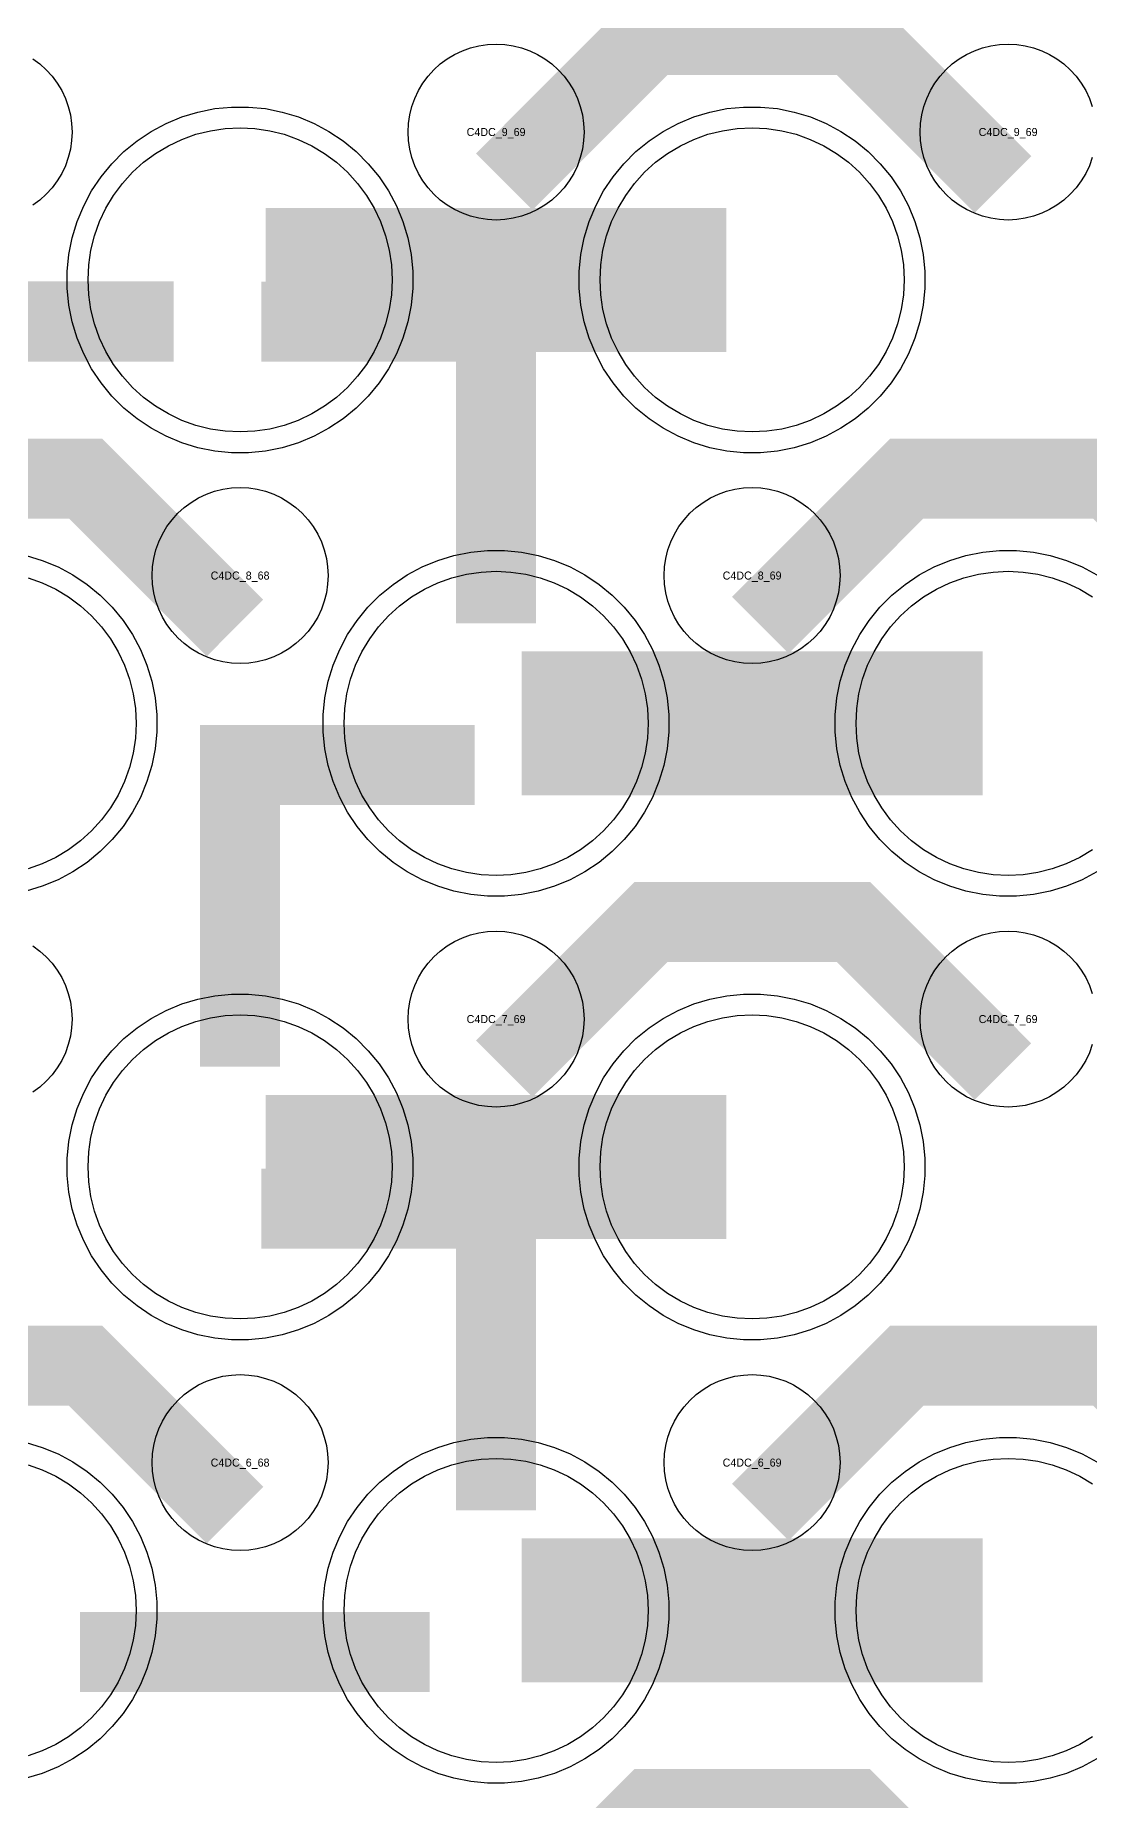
# Model space of a CAD drawing. Extents: x -11880 to 11880, y -14992 to 14992.
# Drawn here: x 9936 to 10266, y -14068 to -13516 of the extents above; entities that cross this region are included whole.
import ezdxf
from ezdxf.enums import TextEntityAlignment as Align

# ---------------------------------------------------------------- set-up
doc = ezdxf.new("R2010")
doc.units = 0
doc.header["$MEASUREMENT"] = 0
for name, color, linetype in [('GDS_775_DT_237', 138, 'CONTINUOUS'), ('RDL1_FS', 34, 'CONTINUOUS'), ('RDL_BS', 160, 'CONTINUOUS')]:
    doc.layers.add(name, color=color, linetype=linetype)

msp = doc.modelspace()

# ---------------------------------------------------------------- linework, layer by layer
at = {"layer": 'RDL1_FS', "color": 241, "true_color": 0xf7abae}
for points in [[(10000, -13639.994), (9995.343, -13639.765), (9990.732, -13639.081), (9986.209, -13637.949), (9981.819, -13636.377), (9977.605, -13634.385), (9973.605, -13631.987), (9969.86, -13629.209), (9966.406, -13626.079), (9963.276, -13622.625), (9960.498, -13618.88), (9958.1, -13614.88), (9956.108, -13610.666), (9954.536, -13606.276), (9953.404, -13601.753), (9952.72, -13597.142), (9952.491, -13592.485), (9952.72, -13587.828), (9953.404, -13583.217), (9954.536, -13578.694), (9956.108, -13574.304), (9958.1, -13570.09), (9960.498, -13566.09), (9963.276, -13562.345), (9966.406, -13558.891), (9969.86, -13555.761), (9973.605, -13552.983), (9977.605, -13550.585), (9981.819, -13548.593), (9986.209, -13547.021), (9990.732, -13545.889), (9995.343, -13545.205), (10000, -13544.976), (10004.657, -13545.205), (10009.268, -13545.889), (10013.791, -13547.021), (10018.181, -13548.593), (10022.395, -13550.585), (10026.395, -13552.983), (10030.14, -13555.761), (10033.594, -13558.891), (10036.724, -13562.345), (10039.502, -13566.09), (10041.9, -13570.09), (10043.892, -13574.304), (10045.464, -13578.694), (10046.596, -13583.217), (10047.28, -13587.828), (10047.509, -13592.485), (10047.28, -13597.142), (10046.596, -13601.753), (10045.464, -13606.276), (10043.892, -13610.666), (10041.9, -13614.88), (10039.502, -13618.88), (10036.724, -13622.625), (10033.594, -13626.079), (10030.14, -13629.209), (10026.395, -13631.987), (10022.395, -13634.385), (10018.181, -13636.377), (10013.791, -13637.949), (10009.268, -13639.081), (10004.657, -13639.765)], [(10160, -13639.994), (10155.343, -13639.765), (10150.732, -13639.081), (10146.209, -13637.949), (10141.819, -13636.377), (10137.605, -13634.385), (10133.605, -13631.987), (10129.86, -13629.209), (10126.406, -13626.079), (10123.276, -13622.625), (10120.498, -13618.88), (10118.1, -13614.88), (10116.108, -13610.666), (10114.536, -13606.276), (10113.404, -13601.753), (10112.72, -13597.142), (10112.491, -13592.485), (10112.72, -13587.828), (10113.404, -13583.217), (10114.536, -13578.694), (10116.108, -13574.304), (10118.1, -13570.09), (10120.498, -13566.09), (10123.276, -13562.345), (10126.406, -13558.891), (10129.86, -13555.761), (10133.605, -13552.983), (10137.605, -13550.585), (10141.819, -13548.593), (10146.209, -13547.021), (10150.732, -13545.889), (10155.343, -13545.205), (10160, -13544.976), (10164.657, -13545.205), (10169.268, -13545.889), (10173.791, -13547.021), (10178.181, -13548.593), (10182.395, -13550.585), (10186.395, -13552.983), (10190.14, -13555.761), (10193.594, -13558.891), (10196.724, -13562.345), (10199.502, -13566.09), (10201.9, -13570.09), (10203.892, -13574.304), (10205.464, -13578.694), (10206.596, -13583.217), (10207.28, -13587.828), (10207.509, -13592.485), (10207.28, -13597.142), (10206.596, -13601.753), (10205.464, -13606.276), (10203.892, -13610.666), (10201.9, -13614.88), (10199.502, -13618.88), (10196.724, -13622.625), (10193.594, -13626.079), (10190.14, -13629.209), (10186.395, -13631.987), (10182.395, -13634.385), (10178.181, -13636.377), (10173.791, -13637.949), (10169.268, -13639.081), (10164.657, -13639.765)], [(10080, -13778.559), (10075.343, -13778.33), (10070.732, -13777.646), (10066.209, -13776.514), (10061.819, -13774.942), (10057.605, -13772.95), (10053.605, -13770.552), (10049.86, -13767.774), (10046.406, -13764.644), (10043.276, -13761.19), (10040.498, -13757.445), (10038.1, -13753.445), (10036.108, -13749.231), (10034.536, -13744.841), (10033.404, -13740.318), (10032.72, -13735.707), (10032.491, -13731.05), (10032.72, -13726.393), (10033.404, -13721.782), (10034.536, -13717.259), (10036.108, -13712.869), (10038.1, -13708.655), (10040.498, -13704.655), (10043.276, -13700.91), (10046.406, -13697.456), (10049.86, -13694.326), (10053.605, -13691.548), (10057.605, -13689.15), (10061.819, -13687.158), (10066.209, -13685.586), (10070.732, -13684.454), (10075.343, -13683.77), (10080, -13683.541), (10084.657, -13683.77), (10089.268, -13684.454), (10093.791, -13685.586), (10098.181, -13687.158), (10102.395, -13689.15), (10106.395, -13691.548), (10110.14, -13694.326), (10113.594, -13697.456), (10116.724, -13700.91), (10119.502, -13704.655), (10121.9, -13708.655), (10123.892, -13712.869), (10125.464, -13717.259), (10126.596, -13721.782), (10127.28, -13726.393), (10127.509, -13731.05), (10127.28, -13735.707), (10126.596, -13740.318), (10125.464, -13744.841), (10123.892, -13749.231), (10121.9, -13753.445), (10119.502, -13757.445), (10116.724, -13761.19), (10113.594, -13764.644), (10110.14, -13767.774), (10106.395, -13770.552), (10102.395, -13772.95), (10098.181, -13774.942), (10093.791, -13776.514), (10089.268, -13777.646), (10084.657, -13778.33)], [(10000, -13917.124), (9995.343, -13916.895), (9990.732, -13916.211), (9986.209, -13915.079), (9981.819, -13913.507), (9977.605, -13911.515), (9973.605, -13909.117), (9969.86, -13906.339), (9966.406, -13903.209), (9963.276, -13899.755), (9960.498, -13896.01), (9958.1, -13892.01), (9956.108, -13887.796), (9954.536, -13883.406), (9953.404, -13878.883), (9952.72, -13874.272), (9952.491, -13869.615), (9952.72, -13864.958), (9953.404, -13860.347), (9954.536, -13855.824), (9956.108, -13851.434), (9958.1, -13847.22), (9960.498, -13843.22), (9963.276, -13839.475), (9966.406, -13836.021), (9969.86, -13832.891), (9973.605, -13830.113), (9977.605, -13827.715), (9981.819, -13825.723), (9986.209, -13824.151), (9990.732, -13823.019), (9995.343, -13822.335), (10000, -13822.106), (10004.657, -13822.335), (10009.268, -13823.019), (10013.791, -13824.151), (10018.181, -13825.723), (10022.395, -13827.715), (10026.395, -13830.113), (10030.14, -13832.891), (10033.594, -13836.021), (10036.724, -13839.475), (10039.502, -13843.22), (10041.9, -13847.22), (10043.892, -13851.434), (10045.464, -13855.824), (10046.596, -13860.347), (10047.28, -13864.958), (10047.509, -13869.615), (10047.28, -13874.272), (10046.596, -13878.883), (10045.464, -13883.406), (10043.892, -13887.796), (10041.9, -13892.01), (10039.502, -13896.01), (10036.724, -13899.755), (10033.594, -13903.209), (10030.14, -13906.339), (10026.395, -13909.117), (10022.395, -13911.515), (10018.181, -13913.507), (10013.791, -13915.079), (10009.268, -13916.211), (10004.657, -13916.895)], [(10160, -13917.124), (10155.343, -13916.895), (10150.732, -13916.211), (10146.209, -13915.079), (10141.819, -13913.507), (10137.605, -13911.515), (10133.605, -13909.117), (10129.86, -13906.339), (10126.406, -13903.209), (10123.276, -13899.755), (10120.498, -13896.01), (10118.1, -13892.01), (10116.108, -13887.796), (10114.536, -13883.406), (10113.404, -13878.883), (10112.72, -13874.272), (10112.491, -13869.615), (10112.72, -13864.958), (10113.404, -13860.347), (10114.536, -13855.824), (10116.108, -13851.434), (10118.1, -13847.22), (10120.498, -13843.22), (10123.276, -13839.475), (10126.406, -13836.021), (10129.86, -13832.891), (10133.605, -13830.113), (10137.605, -13827.715), (10141.819, -13825.723), (10146.209, -13824.151), (10150.732, -13823.019), (10155.343, -13822.335), (10160, -13822.106), (10164.657, -13822.335), (10169.268, -13823.019), (10173.791, -13824.151), (10178.181, -13825.723), (10182.395, -13827.715), (10186.395, -13830.113), (10190.14, -13832.891), (10193.594, -13836.021), (10196.724, -13839.475), (10199.502, -13843.22), (10201.9, -13847.22), (10203.892, -13851.434), (10205.464, -13855.824), (10206.596, -13860.347), (10207.28, -13864.958), (10207.509, -13869.615), (10207.28, -13874.272), (10206.596, -13878.883), (10205.464, -13883.406), (10203.892, -13887.796), (10201.9, -13892.01), (10199.502, -13896.01), (10196.724, -13899.755), (10193.594, -13903.209), (10190.14, -13906.339), (10186.395, -13909.117), (10182.395, -13911.515), (10178.181, -13913.507), (10173.791, -13915.079), (10169.268, -13916.211), (10164.657, -13916.895)], [(10080, -14055.689), (10075.343, -14055.46), (10070.732, -14054.776), (10066.209, -14053.644), (10061.819, -14052.072), (10057.605, -14050.08), (10053.605, -14047.682), (10049.86, -14044.904), (10046.406, -14041.774), (10043.276, -14038.32), (10040.498, -14034.575), (10038.1, -14030.575), (10036.108, -14026.361), (10034.536, -14021.971), (10033.404, -14017.448), (10032.72, -14012.837), (10032.491, -14008.18), (10032.72, -14003.523), (10033.404, -13998.912), (10034.536, -13994.389), (10036.108, -13989.999), (10038.1, -13985.785), (10040.498, -13981.785), (10043.276, -13978.04), (10046.406, -13974.586), (10049.86, -13971.456), (10053.605, -13968.678), (10057.605, -13966.28), (10061.819, -13964.288), (10066.209, -13962.716), (10070.732, -13961.584), (10075.343, -13960.9), (10080, -13960.671), (10084.657, -13960.9), (10089.268, -13961.584), (10093.791, -13962.716), (10098.181, -13964.288), (10102.395, -13966.28), (10106.395, -13968.678), (10110.14, -13971.456), (10113.594, -13974.586), (10116.724, -13978.04), (10119.502, -13981.785), (10121.9, -13985.785), (10123.892, -13989.999), (10125.464, -13994.389), (10126.596, -13998.912), (10127.28, -14003.523), (10127.509, -14008.18), (10127.28, -14012.837), (10126.596, -14017.448), (10125.464, -14021.971), (10123.892, -14026.361), (10121.9, -14030.575), (10119.502, -14034.575), (10116.724, -14038.32), (10113.594, -14041.774), (10110.14, -14044.904), (10106.395, -14047.682), (10102.395, -14050.08), (10098.181, -14052.072), (10093.791, -14053.644), (10089.268, -14054.776), (10084.657, -14055.46)]]:
    msp.add_lwpolyline(points, close=True, dxfattribs=at)
for points in [[(10008.002, -13592.485, 45, 45, 0), (10080.002, -13592.485, 45, 45, 0)], [(10080.002, -13592.485, 45, 45, 0), (10152.002, -13592.485, 45, 45, 0)], [(10088.002, -13731.05, 45, 45, 0), (10160.002, -13731.05, 45, 45, 0)], [(10160.002, -13731.05, 45, 45, 0), (10232.002, -13731.05, 45, 45, 0)], [(10008.002, -13869.615, 45, 45, 0), (10080.002, -13869.615, 45, 45, 0)], [(10080.002, -13869.615, 45, 45, 0), (10152.002, -13869.615, 45, 45, 0)], [(10088.002, -14008.18, 45, 45, 0), (10160.002, -14008.18, 45, 45, 0)], [(10160.002, -14008.18, 45, 45, 0), (10232.002, -14008.18, 45, 45, 0)]]:
    msp.add_lwpolyline(points, format="xyseb", dxfattribs=at)
for points in [[(10266.395, -13770.552), (10262.395, -13772.95), (10258.181, -13774.942), (10253.791, -13776.514), (10249.268, -13777.646), (10244.657, -13778.33), (10240, -13778.559), (10235.343, -13778.33), (10230.732, -13777.646), (10226.209, -13776.514), (10221.819, -13774.942), (10217.605, -13772.95), (10213.605, -13770.552), (10209.86, -13767.774), (10206.406, -13764.644), (10203.276, -13761.19), (10200.498, -13757.445), (10198.1, -13753.445), (10196.108, -13749.231), (10194.536, -13744.841), (10193.404, -13740.318), (10192.72, -13735.707), (10192.491, -13731.05), (10192.72, -13726.393), (10193.404, -13721.782), (10194.536, -13717.259), (10196.108, -13712.869), (10198.1, -13708.655), (10200.498, -13704.655), (10203.276, -13700.91), (10206.406, -13697.456), (10209.86, -13694.326), (10213.605, -13691.548), (10217.605, -13689.15), (10221.819, -13687.158), (10226.209, -13685.586), (10230.732, -13684.454), (10235.343, -13683.77), (10240, -13683.541), (10244.657, -13683.77), (10249.268, -13684.454), (10253.791, -13685.586), (10258.181, -13687.158), (10262.395, -13689.15), (10266.395, -13691.548)], [(9933.791, -13685.586), (9938.181, -13687.158), (9942.395, -13689.15), (9946.395, -13691.548), (9950.14, -13694.326), (9953.594, -13697.456), (9956.724, -13700.91), (9959.502, -13704.655), (9961.9, -13708.655), (9963.892, -13712.869), (9965.464, -13717.259), (9966.596, -13721.782), (9967.28, -13726.393), (9967.509, -13731.05), (9967.28, -13735.707), (9966.596, -13740.318), (9965.464, -13744.841), (9963.892, -13749.231), (9961.9, -13753.445), (9959.502, -13757.445), (9956.724, -13761.19), (9953.594, -13764.644), (9950.14, -13767.774), (9946.395, -13770.552), (9942.395, -13772.95), (9938.181, -13774.942), (9933.791, -13776.514)], [(9933.791, -13962.716), (9938.181, -13964.288), (9942.395, -13966.28), (9946.395, -13968.678), (9950.14, -13971.456), (9953.594, -13974.586), (9956.724, -13978.04), (9959.502, -13981.785), (9961.9, -13985.785), (9963.892, -13989.999), (9965.464, -13994.389), (9966.596, -13998.912), (9967.28, -14003.523), (9967.509, -14008.18), (9967.28, -14012.837), (9966.596, -14017.448), (9965.464, -14021.971), (9963.892, -14026.361), (9961.9, -14030.575), (9959.502, -14034.575), (9956.724, -14038.32), (9953.594, -14041.774), (9950.14, -14044.904), (9946.395, -14047.682), (9942.395, -14050.08), (9938.181, -14052.072), (9933.791, -14053.644)], [(10266.395, -14047.682), (10262.395, -14050.08), (10258.181, -14052.072), (10253.791, -14053.644), (10249.268, -14054.776), (10244.657, -14055.46), (10240, -14055.689), (10235.343, -14055.46), (10230.732, -14054.776), (10226.209, -14053.644), (10221.819, -14052.072), (10217.605, -14050.08), (10213.605, -14047.682), (10209.86, -14044.904), (10206.406, -14041.774), (10203.276, -14038.32), (10200.498, -14034.575), (10198.1, -14030.575), (10196.108, -14026.361), (10194.536, -14021.971), (10193.404, -14017.448), (10192.72, -14012.837), (10192.491, -14008.18), (10192.72, -14003.523), (10193.404, -13998.912), (10194.536, -13994.389), (10196.108, -13989.999), (10198.1, -13985.785), (10200.498, -13981.785), (10203.276, -13978.04), (10206.406, -13974.586), (10209.86, -13971.456), (10213.605, -13968.678), (10217.605, -13966.28), (10221.819, -13964.288), (10226.209, -13962.716), (10230.732, -13961.584), (10235.343, -13960.9), (10240, -13960.671), (10244.657, -13960.9), (10249.268, -13961.584), (10253.791, -13962.716), (10258.181, -13964.288), (10262.395, -13966.28), (10266.395, -13968.678)]]:
    msp.add_lwpolyline(points, dxfattribs=at)
at = {"layer": 'RDL_BS'}
for points in [[(10082.562, -13561.799, 25, 25, 0), (10128.377, -13515.984, 25, 25, 0), (10161.93, -13515.984, 25, 25, 0)], [(10238.401, -13562.698, 25, 25, 0), (10191.687, -13515.984, 25, 25, 0), (10161.929, -13515.984, 25, 25, 0)], [(10080, -13628.911, 25, 25, 0), (10080, -13676.299, 25, 25, 0)], [(9998.401, -13701.263, 25, 25, 0), (9951.687, -13654.549, 25, 25, 0), (9921.929, -13654.549, 25, 25, 0)], [(10162.562, -13700.364, 25, 25, 0), (10208.377, -13654.549, 25, 25, 0), (10241.93, -13654.549, 25, 25, 0)], [(10318.401, -13701.263, 25, 25, 0), (10271.687, -13654.549, 25, 25, 0), (10241.929, -13654.549, 25, 25, 0)], [(10000, -13767.476, 25, 25, 0), (10000, -13814.864, 25, 25, 0)], [(10082.562, -13838.929, 25, 25, 0), (10128.377, -13793.114, 25, 25, 0), (10161.93, -13793.114, 25, 25, 0)], [(10238.401, -13839.828, 25, 25, 0), (10191.687, -13793.114, 25, 25, 0), (10161.929, -13793.114, 25, 25, 0)], [(10080, -13906.036, 25, 25, 0), (10080, -13953.424, 25, 25, 0)], [(9998.401, -13978.393, 25, 25, 0), (9951.687, -13931.679, 25, 25, 0), (9921.929, -13931.679, 25, 25, 0)], [(10162.562, -13977.494, 25, 25, 0), (10208.377, -13931.679, 25, 25, 0), (10241.93, -13931.679, 25, 25, 0)], [(10318.401, -13978.393, 25, 25, 0), (10271.687, -13931.679, 25, 25, 0), (10241.929, -13931.679, 25, 25, 0)], [(10082.562, -14116.059, 25, 25, 0), (10128.377, -14070.244, 25, 25, 0), (10161.93, -14070.244, 25, 25, 0)], [(10238.401, -14116.958, 25, 25, 0), (10191.687, -14070.244, 25, 25, 0), (10161.929, -14070.244, 25, 25, 0)]]:
    msp.add_lwpolyline(points, format="xyseb", dxfattribs=at)
for points in [[(9935.28, -13523.44), (9937.443, -13525.043), (9939.442, -13526.855), (9941.254, -13528.854), (9942.857, -13531.017), (9944.25, -13533.341), (9945.402, -13535.778), (9946.309, -13538.313), (9946.966, -13540.932), (9947.362, -13543.604), (9947.494, -13546.297), (9947.362, -13548.99), (9946.966, -13551.662), (9946.309, -13554.281), (9945.402, -13556.816), (9944.25, -13559.253), (9942.857, -13561.577), (9941.254, -13563.74), (9939.442, -13565.739), (9937.443, -13567.551), (9935.28, -13569.154)], [(10266.309, -13554.281), (10265.402, -13556.816), (10264.25, -13559.253), (10262.857, -13561.577), (10261.254, -13563.74), (10259.442, -13565.739), (10257.443, -13567.551), (10255.28, -13569.154), (10252.956, -13570.547), (10250.519, -13571.699), (10247.984, -13572.606), (10245.365, -13573.263), (10242.693, -13573.659), (10240, -13573.791), (10237.307, -13573.659), (10234.635, -13573.263), (10232.016, -13572.606), (10229.481, -13571.699), (10227.044, -13570.547), (10224.72, -13569.154), (10222.557, -13567.551), (10220.558, -13565.739), (10218.746, -13563.74), (10217.143, -13561.577), (10215.75, -13559.253), (10214.598, -13556.816), (10213.691, -13554.281), (10213.034, -13551.662), (10212.638, -13548.99), (10212.506, -13546.297), (10212.638, -13543.604), (10213.034, -13540.932), (10213.691, -13538.313), (10214.598, -13535.778), (10215.75, -13533.341), (10217.143, -13531.017), (10218.746, -13528.854), (10220.558, -13526.855), (10222.557, -13525.043), (10224.72, -13523.44), (10227.044, -13522.047), (10229.481, -13520.895), (10232.016, -13519.988), (10234.635, -13519.331), (10237.307, -13518.935), (10240, -13518.803), (10242.693, -13518.935), (10245.365, -13519.331), (10247.984, -13519.988), (10250.519, -13520.895), (10252.956, -13522.047), (10255.28, -13523.44), (10257.443, -13525.043), (10259.442, -13526.855), (10261.254, -13528.854), (10262.857, -13531.017), (10264.25, -13533.341), (10265.402, -13535.778), (10266.309, -13538.313)], [(10266.309, -13831.411), (10265.402, -13833.946), (10264.25, -13836.383), (10262.857, -13838.707), (10261.254, -13840.87), (10259.442, -13842.869), (10257.443, -13844.681), (10255.28, -13846.284), (10252.956, -13847.677), (10250.519, -13848.829), (10247.984, -13849.736), (10245.365, -13850.393), (10242.693, -13850.789), (10240, -13850.921), (10237.307, -13850.789), (10234.635, -13850.393), (10232.016, -13849.736), (10229.481, -13848.829), (10227.044, -13847.677), (10224.72, -13846.284), (10222.557, -13844.681), (10220.558, -13842.869), (10218.746, -13840.87), (10217.143, -13838.707), (10215.75, -13836.383), (10214.598, -13833.946), (10213.691, -13831.411), (10213.034, -13828.792), (10212.638, -13826.12), (10212.506, -13823.427), (10212.638, -13820.734), (10213.034, -13818.062), (10213.691, -13815.443), (10214.598, -13812.908), (10215.75, -13810.471), (10217.143, -13808.147), (10218.746, -13805.984), (10220.558, -13803.985), (10222.557, -13802.173), (10224.72, -13800.57), (10227.044, -13799.177), (10229.481, -13798.025), (10232.016, -13797.118), (10234.635, -13796.461), (10237.307, -13796.065), (10240, -13795.933), (10242.693, -13796.065), (10245.365, -13796.461), (10247.984, -13797.118), (10250.519, -13798.025), (10252.956, -13799.177), (10255.28, -13800.57), (10257.443, -13802.173), (10259.442, -13803.985), (10261.254, -13805.984), (10262.857, -13808.147), (10264.25, -13810.471), (10265.402, -13812.908), (10266.309, -13815.443)], [(9935.28, -13800.57), (9937.443, -13802.173), (9939.442, -13803.985), (9941.254, -13805.984), (9942.857, -13808.147), (9944.25, -13810.471), (9945.402, -13812.908), (9946.309, -13815.443), (9946.966, -13818.062), (9947.362, -13820.734), (9947.494, -13823.427), (9947.362, -13826.12), (9946.966, -13828.792), (9946.309, -13831.411), (9945.402, -13833.946), (9944.25, -13836.383), (9942.857, -13838.707), (9941.254, -13840.87), (9939.442, -13842.869), (9937.443, -13844.681), (9935.28, -13846.284)]]:
    msp.add_lwpolyline(points, dxfattribs=at)
for points in [[(10080, -13573.791), (10077.307, -13573.659), (10074.635, -13573.263), (10072.016, -13572.606), (10069.481, -13571.699), (10067.044, -13570.547), (10064.72, -13569.154), (10062.557, -13567.551), (10060.558, -13565.739), (10058.746, -13563.74), (10057.143, -13561.577), (10055.75, -13559.253), (10054.598, -13556.816), (10053.691, -13554.281), (10053.034, -13551.662), (10052.638, -13548.99), (10052.506, -13546.297), (10052.638, -13543.604), (10053.034, -13540.932), (10053.691, -13538.313), (10054.598, -13535.778), (10055.75, -13533.341), (10057.143, -13531.017), (10058.746, -13528.854), (10060.558, -13526.855), (10062.557, -13525.043), (10064.72, -13523.44), (10067.044, -13522.047), (10069.481, -13520.895), (10072.016, -13519.988), (10074.635, -13519.331), (10077.307, -13518.935), (10080, -13518.803), (10082.693, -13518.935), (10085.365, -13519.331), (10087.984, -13519.988), (10090.519, -13520.895), (10092.956, -13522.047), (10095.28, -13523.44), (10097.443, -13525.043), (10099.442, -13526.855), (10101.254, -13528.854), (10102.857, -13531.017), (10104.25, -13533.341), (10105.402, -13535.778), (10106.309, -13538.313), (10106.966, -13540.932), (10107.362, -13543.604), (10107.494, -13546.297), (10107.362, -13548.99), (10106.966, -13551.662), (10106.309, -13554.281), (10105.402, -13556.816), (10104.25, -13559.253), (10102.857, -13561.577), (10101.254, -13563.74), (10099.442, -13565.739), (10097.443, -13567.551), (10095.28, -13569.154), (10092.956, -13570.547), (10090.519, -13571.699), (10087.984, -13572.606), (10085.365, -13573.263), (10082.693, -13573.659)], [(10000, -13712.356), (9997.307, -13712.224), (9994.635, -13711.828), (9992.016, -13711.171), (9989.481, -13710.264), (9987.044, -13709.112), (9984.72, -13707.719), (9982.557, -13706.116), (9980.558, -13704.304), (9978.746, -13702.305), (9977.143, -13700.142), (9975.75, -13697.818), (9974.598, -13695.381), (9973.691, -13692.846), (9973.034, -13690.227), (9972.638, -13687.555), (9972.506, -13684.862), (9972.638, -13682.169), (9973.034, -13679.497), (9973.691, -13676.878), (9974.598, -13674.343), (9975.75, -13671.906), (9977.143, -13669.582), (9978.746, -13667.419), (9980.558, -13665.42), (9982.557, -13663.608), (9984.72, -13662.005), (9987.044, -13660.612), (9989.481, -13659.46), (9992.016, -13658.553), (9994.635, -13657.896), (9997.307, -13657.5), (10000, -13657.368), (10002.693, -13657.5), (10005.365, -13657.896), (10007.984, -13658.553), (10010.519, -13659.46), (10012.956, -13660.612), (10015.28, -13662.005), (10017.443, -13663.608), (10019.442, -13665.42), (10021.254, -13667.419), (10022.857, -13669.582), (10024.25, -13671.906), (10025.402, -13674.343), (10026.309, -13676.878), (10026.966, -13679.497), (10027.362, -13682.169), (10027.494, -13684.862), (10027.362, -13687.555), (10026.966, -13690.227), (10026.309, -13692.846), (10025.402, -13695.381), (10024.25, -13697.818), (10022.857, -13700.142), (10021.254, -13702.305), (10019.442, -13704.304), (10017.443, -13706.116), (10015.28, -13707.719), (10012.956, -13709.112), (10010.519, -13710.264), (10007.984, -13711.171), (10005.365, -13711.828), (10002.693, -13712.224)], [(10160, -13712.356), (10157.307, -13712.224), (10154.635, -13711.828), (10152.016, -13711.171), (10149.481, -13710.264), (10147.044, -13709.112), (10144.72, -13707.719), (10142.557, -13706.116), (10140.558, -13704.304), (10138.746, -13702.305), (10137.143, -13700.142), (10135.75, -13697.818), (10134.598, -13695.381), (10133.691, -13692.846), (10133.034, -13690.227), (10132.638, -13687.555), (10132.506, -13684.862), (10132.638, -13682.169), (10133.034, -13679.497), (10133.691, -13676.878), (10134.598, -13674.343), (10135.75, -13671.906), (10137.143, -13669.582), (10138.746, -13667.419), (10140.558, -13665.42), (10142.557, -13663.608), (10144.72, -13662.005), (10147.044, -13660.612), (10149.481, -13659.46), (10152.016, -13658.553), (10154.635, -13657.896), (10157.307, -13657.5), (10160, -13657.368), (10162.693, -13657.5), (10165.365, -13657.896), (10167.984, -13658.553), (10170.519, -13659.46), (10172.956, -13660.612), (10175.28, -13662.005), (10177.443, -13663.608), (10179.442, -13665.42), (10181.254, -13667.419), (10182.857, -13669.582), (10184.25, -13671.906), (10185.402, -13674.343), (10186.309, -13676.878), (10186.966, -13679.497), (10187.362, -13682.169), (10187.494, -13684.862), (10187.362, -13687.555), (10186.966, -13690.227), (10186.309, -13692.846), (10185.402, -13695.381), (10184.25, -13697.818), (10182.857, -13700.142), (10181.254, -13702.305), (10179.442, -13704.304), (10177.443, -13706.116), (10175.28, -13707.719), (10172.956, -13709.112), (10170.519, -13710.264), (10167.984, -13711.171), (10165.365, -13711.828), (10162.693, -13712.224)], [(10080, -13850.921), (10077.307, -13850.789), (10074.635, -13850.393), (10072.016, -13849.736), (10069.481, -13848.829), (10067.044, -13847.677), (10064.72, -13846.284), (10062.557, -13844.681), (10060.558, -13842.869), (10058.746, -13840.87), (10057.143, -13838.707), (10055.75, -13836.383), (10054.598, -13833.946), (10053.691, -13831.411), (10053.034, -13828.792), (10052.638, -13826.12), (10052.506, -13823.427), (10052.638, -13820.734), (10053.034, -13818.062), (10053.691, -13815.443), (10054.598, -13812.908), (10055.75, -13810.471), (10057.143, -13808.147), (10058.746, -13805.984), (10060.558, -13803.985), (10062.557, -13802.173), (10064.72, -13800.57), (10067.044, -13799.177), (10069.481, -13798.025), (10072.016, -13797.118), (10074.635, -13796.461), (10077.307, -13796.065), (10080, -13795.933), (10082.693, -13796.065), (10085.365, -13796.461), (10087.984, -13797.118), (10090.519, -13798.025), (10092.956, -13799.177), (10095.28, -13800.57), (10097.443, -13802.173), (10099.442, -13803.985), (10101.254, -13805.984), (10102.857, -13808.147), (10104.25, -13810.471), (10105.402, -13812.908), (10106.309, -13815.443), (10106.966, -13818.062), (10107.362, -13820.734), (10107.494, -13823.427), (10107.362, -13826.12), (10106.966, -13828.792), (10106.309, -13831.411), (10105.402, -13833.946), (10104.25, -13836.383), (10102.857, -13838.707), (10101.254, -13840.87), (10099.442, -13842.869), (10097.443, -13844.681), (10095.28, -13846.284), (10092.956, -13847.677), (10090.519, -13848.829), (10087.984, -13849.736), (10085.365, -13850.393), (10082.693, -13850.789)], [(10000, -13989.486), (9997.307, -13989.354), (9994.635, -13988.958), (9992.016, -13988.301), (9989.481, -13987.394), (9987.044, -13986.242), (9984.72, -13984.849), (9982.557, -13983.246), (9980.558, -13981.434), (9978.746, -13979.435), (9977.143, -13977.272), (9975.75, -13974.948), (9974.598, -13972.511), (9973.691, -13969.976), (9973.034, -13967.357), (9972.638, -13964.685), (9972.506, -13961.992), (9972.638, -13959.299), (9973.034, -13956.627), (9973.691, -13954.008), (9974.598, -13951.473), (9975.75, -13949.036), (9977.143, -13946.712), (9978.746, -13944.549), (9980.558, -13942.55), (9982.557, -13940.738), (9984.72, -13939.135), (9987.044, -13937.742), (9989.481, -13936.59), (9992.016, -13935.683), (9994.635, -13935.026), (9997.307, -13934.63), (10000, -13934.498), (10002.693, -13934.63), (10005.365, -13935.026), (10007.984, -13935.683), (10010.519, -13936.59), (10012.956, -13937.742), (10015.28, -13939.135), (10017.443, -13940.738), (10019.442, -13942.55), (10021.254, -13944.549), (10022.857, -13946.712), (10024.25, -13949.036), (10025.402, -13951.473), (10026.309, -13954.008), (10026.966, -13956.627), (10027.362, -13959.299), (10027.494, -13961.992), (10027.362, -13964.685), (10026.966, -13967.357), (10026.309, -13969.976), (10025.402, -13972.511), (10024.25, -13974.948), (10022.857, -13977.272), (10021.254, -13979.435), (10019.442, -13981.434), (10017.443, -13983.246), (10015.28, -13984.849), (10012.956, -13986.242), (10010.519, -13987.394), (10007.984, -13988.301), (10005.365, -13988.958), (10002.693, -13989.354)], [(10160, -13989.486), (10157.307, -13989.354), (10154.635, -13988.958), (10152.016, -13988.301), (10149.481, -13987.394), (10147.044, -13986.242), (10144.72, -13984.849), (10142.557, -13983.246), (10140.558, -13981.434), (10138.746, -13979.435), (10137.143, -13977.272), (10135.75, -13974.948), (10134.598, -13972.511), (10133.691, -13969.976), (10133.034, -13967.357), (10132.638, -13964.685), (10132.506, -13961.992), (10132.638, -13959.299), (10133.034, -13956.627), (10133.691, -13954.008), (10134.598, -13951.473), (10135.75, -13949.036), (10137.143, -13946.712), (10138.746, -13944.549), (10140.558, -13942.55), (10142.557, -13940.738), (10144.72, -13939.135), (10147.044, -13937.742), (10149.481, -13936.59), (10152.016, -13935.683), (10154.635, -13935.026), (10157.307, -13934.63), (10160, -13934.498), (10162.693, -13934.63), (10165.365, -13935.026), (10167.984, -13935.683), (10170.519, -13936.59), (10172.956, -13937.742), (10175.28, -13939.135), (10177.443, -13940.738), (10179.442, -13942.55), (10181.254, -13944.549), (10182.857, -13946.712), (10184.25, -13949.036), (10185.402, -13951.473), (10186.309, -13954.008), (10186.966, -13956.627), (10187.362, -13959.299), (10187.494, -13961.992), (10187.362, -13964.685), (10186.966, -13967.357), (10186.309, -13969.976), (10185.402, -13972.511), (10184.25, -13974.948), (10182.857, -13977.272), (10181.254, -13979.435), (10179.442, -13981.434), (10177.443, -13983.246), (10175.28, -13984.849), (10172.956, -13986.242), (10170.519, -13987.394), (10167.984, -13988.301), (10165.365, -13988.958), (10162.693, -13989.354)]]:
    msp.add_lwpolyline(points, close=True, dxfattribs=at)
at = {"layer": 'RDL_BS', "color": 241, "true_color": 0xf7abae}
for points in [[(9997.356, -13646.485), (9992.062, -13645.968), (9986.835, -13644.922), (9981.795, -13643.391), (9976.885, -13641.36), (9972.223, -13638.868), (9967.809, -13635.921), (9963.708, -13632.559), (9959.926, -13628.777), (9956.564, -13624.676), (9953.617, -13620.262), (9951.125, -13615.6), (9949.094, -13610.69), (9947.563, -13605.65), (9946.517, -13600.423), (9946, -13595.129), (9946, -13589.841), (9946.517, -13584.547), (9947.563, -13579.32), (9949.094, -13574.28), (9951.125, -13569.37), (9953.617, -13564.708), (9956.564, -13560.294), (9959.926, -13556.193), (9963.708, -13552.411), (9967.809, -13549.049), (9972.223, -13546.102), (9976.885, -13543.61), (9981.795, -13541.579), (9986.835, -13540.048), (9992.062, -13539.002), (9997.356, -13538.485), (10002.644, -13538.485), (10007.938, -13539.002), (10013.165, -13540.048), (10018.205, -13541.579), (10023.115, -13543.61), (10027.777, -13546.102), (10032.191, -13549.049), (10036.292, -13552.411), (10040.074, -13556.193), (10043.436, -13560.294), (10046.383, -13564.708), (10048.875, -13569.37), (10050.906, -13574.28), (10052.437, -13579.32), (10053.483, -13584.547), (10054, -13589.841), (10054, -13595.129), (10053.483, -13600.423), (10052.437, -13605.65), (10050.906, -13610.69), (10048.875, -13615.6), (10046.383, -13620.262), (10043.436, -13624.676), (10040.074, -13628.777), (10036.292, -13632.559), (10032.191, -13635.921), (10027.777, -13638.868), (10023.115, -13641.36), (10018.205, -13643.391), (10013.165, -13644.922), (10007.938, -13645.968), (10002.644, -13646.485)], [(10157.356, -13646.485), (10152.062, -13645.968), (10146.835, -13644.922), (10141.795, -13643.391), (10136.885, -13641.36), (10132.223, -13638.868), (10127.809, -13635.921), (10123.708, -13632.559), (10119.926, -13628.777), (10116.564, -13624.676), (10113.617, -13620.262), (10111.125, -13615.6), (10109.094, -13610.69), (10107.563, -13605.65), (10106.517, -13600.423), (10106, -13595.129), (10106, -13589.841), (10106.517, -13584.547), (10107.563, -13579.32), (10109.094, -13574.28), (10111.125, -13569.37), (10113.617, -13564.708), (10116.564, -13560.294), (10119.926, -13556.193), (10123.708, -13552.411), (10127.809, -13549.049), (10132.223, -13546.102), (10136.885, -13543.61), (10141.795, -13541.579), (10146.835, -13540.048), (10152.062, -13539.002), (10157.356, -13538.485), (10162.644, -13538.485), (10167.938, -13539.002), (10173.165, -13540.048), (10178.205, -13541.579), (10183.115, -13543.61), (10187.777, -13546.102), (10192.191, -13549.049), (10196.292, -13552.411), (10200.074, -13556.193), (10203.436, -13560.294), (10206.383, -13564.708), (10208.875, -13569.37), (10210.906, -13574.28), (10212.437, -13579.32), (10213.483, -13584.547), (10214, -13589.841), (10214, -13595.129), (10213.483, -13600.423), (10212.437, -13605.65), (10210.906, -13610.69), (10208.875, -13615.6), (10206.383, -13620.262), (10203.436, -13624.676), (10200.074, -13628.777), (10196.292, -13632.559), (10192.191, -13635.921), (10187.777, -13638.868), (10183.115, -13641.36), (10178.205, -13643.391), (10173.165, -13644.922), (10167.938, -13645.968), (10162.644, -13646.485)], [(10077.356, -13785.05), (10072.062, -13784.533), (10066.835, -13783.487), (10061.795, -13781.956), (10056.885, -13779.925), (10052.223, -13777.433), (10047.809, -13774.486), (10043.708, -13771.124), (10039.926, -13767.342), (10036.564, -13763.241), (10033.617, -13758.827), (10031.125, -13754.165), (10029.094, -13749.255), (10027.563, -13744.215), (10026.517, -13738.988), (10026, -13733.694), (10026, -13728.406), (10026.517, -13723.112), (10027.563, -13717.885), (10029.094, -13712.845), (10031.125, -13707.935), (10033.617, -13703.273), (10036.564, -13698.859), (10039.926, -13694.758), (10043.708, -13690.976), (10047.809, -13687.614), (10052.223, -13684.667), (10056.885, -13682.175), (10061.795, -13680.144), (10066.835, -13678.613), (10072.062, -13677.567), (10077.356, -13677.05), (10082.644, -13677.05), (10087.938, -13677.567), (10093.165, -13678.613), (10098.205, -13680.144), (10103.115, -13682.175), (10107.777, -13684.667), (10112.191, -13687.614), (10116.292, -13690.976), (10120.074, -13694.758), (10123.436, -13698.859), (10126.383, -13703.273), (10128.875, -13707.935), (10130.906, -13712.845), (10132.437, -13717.885), (10133.483, -13723.112), (10134, -13728.406), (10134, -13733.694), (10133.483, -13738.988), (10132.437, -13744.215), (10130.906, -13749.255), (10128.875, -13754.165), (10126.383, -13758.827), (10123.436, -13763.241), (10120.074, -13767.342), (10116.292, -13771.124), (10112.191, -13774.486), (10107.777, -13777.433), (10103.115, -13779.925), (10098.205, -13781.956), (10093.165, -13783.487), (10087.938, -13784.533), (10082.644, -13785.05)], [(9997.356, -13923.615), (9992.062, -13923.098), (9986.835, -13922.052), (9981.795, -13920.521), (9976.885, -13918.49), (9972.223, -13915.998), (9967.809, -13913.051), (9963.708, -13909.689), (9959.926, -13905.907), (9956.564, -13901.806), (9953.617, -13897.392), (9951.125, -13892.73), (9949.094, -13887.82), (9947.563, -13882.78), (9946.517, -13877.553), (9946, -13872.259), (9946, -13866.971), (9946.517, -13861.677), (9947.563, -13856.45), (9949.094, -13851.41), (9951.125, -13846.5), (9953.617, -13841.838), (9956.564, -13837.424), (9959.926, -13833.323), (9963.708, -13829.541), (9967.809, -13826.179), (9972.223, -13823.232), (9976.885, -13820.74), (9981.795, -13818.709), (9986.835, -13817.178), (9992.062, -13816.132), (9997.356, -13815.615), (10002.644, -13815.615), (10007.938, -13816.132), (10013.165, -13817.178), (10018.205, -13818.709), (10023.115, -13820.74), (10027.777, -13823.232), (10032.191, -13826.179), (10036.292, -13829.541), (10040.074, -13833.323), (10043.436, -13837.424), (10046.383, -13841.838), (10048.875, -13846.5), (10050.906, -13851.41), (10052.437, -13856.45), (10053.483, -13861.677), (10054, -13866.971), (10054, -13872.259), (10053.483, -13877.553), (10052.437, -13882.78), (10050.906, -13887.82), (10048.875, -13892.73), (10046.383, -13897.392), (10043.436, -13901.806), (10040.074, -13905.907), (10036.292, -13909.689), (10032.191, -13913.051), (10027.777, -13915.998), (10023.115, -13918.49), (10018.205, -13920.521), (10013.165, -13922.052), (10007.938, -13923.098), (10002.644, -13923.615)], [(10157.356, -13923.615), (10152.062, -13923.098), (10146.835, -13922.052), (10141.795, -13920.521), (10136.885, -13918.49), (10132.223, -13915.998), (10127.809, -13913.051), (10123.708, -13909.689), (10119.926, -13905.907), (10116.564, -13901.806), (10113.617, -13897.392), (10111.125, -13892.73), (10109.094, -13887.82), (10107.563, -13882.78), (10106.517, -13877.553), (10106, -13872.259), (10106, -13866.971), (10106.517, -13861.677), (10107.563, -13856.45), (10109.094, -13851.41), (10111.125, -13846.5), (10113.617, -13841.838), (10116.564, -13837.424), (10119.926, -13833.323), (10123.708, -13829.541), (10127.809, -13826.179), (10132.223, -13823.232), (10136.885, -13820.74), (10141.795, -13818.709), (10146.835, -13817.178), (10152.062, -13816.132), (10157.356, -13815.615), (10162.644, -13815.615), (10167.938, -13816.132), (10173.165, -13817.178), (10178.205, -13818.709), (10183.115, -13820.74), (10187.777, -13823.232), (10192.191, -13826.179), (10196.292, -13829.541), (10200.074, -13833.323), (10203.436, -13837.424), (10206.383, -13841.838), (10208.875, -13846.5), (10210.906, -13851.41), (10212.437, -13856.45), (10213.483, -13861.677), (10214, -13866.971), (10214, -13872.259), (10213.483, -13877.553), (10212.437, -13882.78), (10210.906, -13887.82), (10208.875, -13892.73), (10206.383, -13897.392), (10203.436, -13901.806), (10200.074, -13905.907), (10196.292, -13909.689), (10192.191, -13913.051), (10187.777, -13915.998), (10183.115, -13918.49), (10178.205, -13920.521), (10173.165, -13922.052), (10167.938, -13923.098), (10162.644, -13923.615)], [(10077.356, -14062.18), (10072.062, -14061.663), (10066.835, -14060.617), (10061.795, -14059.086), (10056.885, -14057.055), (10052.223, -14054.563), (10047.809, -14051.616), (10043.708, -14048.254), (10039.926, -14044.472), (10036.564, -14040.371), (10033.617, -14035.957), (10031.125, -14031.295), (10029.094, -14026.385), (10027.563, -14021.345), (10026.517, -14016.118), (10026, -14010.824), (10026, -14005.536), (10026.517, -14000.242), (10027.563, -13995.015), (10029.094, -13989.975), (10031.125, -13985.065), (10033.617, -13980.403), (10036.564, -13975.989), (10039.926, -13971.888), (10043.708, -13968.106), (10047.809, -13964.744), (10052.223, -13961.797), (10056.885, -13959.305), (10061.795, -13957.274), (10066.835, -13955.743), (10072.062, -13954.697), (10077.356, -13954.18), (10082.644, -13954.18), (10087.938, -13954.697), (10093.165, -13955.743), (10098.205, -13957.274), (10103.115, -13959.305), (10107.777, -13961.797), (10112.191, -13964.744), (10116.292, -13968.106), (10120.074, -13971.888), (10123.436, -13975.989), (10126.383, -13980.403), (10128.875, -13985.065), (10130.906, -13989.975), (10132.437, -13995.015), (10133.483, -14000.242), (10134, -14005.536), (10134, -14010.824), (10133.483, -14016.118), (10132.437, -14021.345), (10130.906, -14026.385), (10128.875, -14031.295), (10126.383, -14035.957), (10123.436, -14040.371), (10120.074, -14044.472), (10116.292, -14048.254), (10112.191, -14051.616), (10107.777, -14054.563), (10103.115, -14057.055), (10098.205, -14059.086), (10093.165, -14060.617), (10087.938, -14061.663), (10082.644, -14062.18)]]:
    msp.add_lwpolyline(points, close=True, dxfattribs=at)
for points in [[(10080, -13699.78, 25, 25, 0), (10080, -13593.003, 25, 25, 0)], [(9870.016, -13605.498, 25, 25, 0), (9979.281, -13605.498, 25, 25, 0)], [(10092.5, -13605.503, 25, 25, 0), (10006.667, -13605.503, 25, 25, 0)], [(10061.827, -13605.503, 25, 25, 0), (10021.599, -13605.503, 25, 25, 0)], [(10000, -13838.345, 25, 25, 0), (10000, -13731.568, 25, 25, 0)], [(9987.5, -13744.068, 25, 25, 0), (10073.333, -13744.068, 25, 25, 0)], [(10018.173, -13744.068, 25, 25, 0), (10058.401, -13744.068, 25, 25, 0)], [(10080, -13976.905, 25, 25, 0), (10080, -13870.128, 25, 25, 0)], [(10092.5, -13882.628, 25, 25, 0), (10006.667, -13882.628, 25, 25, 0)], [(10061.827, -13882.628, 25, 25, 0), (10021.599, -13882.628, 25, 25, 0)], [(9950.016, -14021.193, 25, 25, 0), (10059.281, -14021.193, 25, 25, 0)]]:
    msp.add_lwpolyline(points, format="xyseb", dxfattribs=at)
for points in [[(10267.777, -13777.433), (10263.115, -13779.925), (10258.205, -13781.956), (10253.165, -13783.487), (10247.938, -13784.533), (10242.644, -13785.05), (10237.356, -13785.05), (10232.062, -13784.533), (10226.835, -13783.487), (10221.795, -13781.956), (10216.885, -13779.925), (10212.223, -13777.433), (10207.809, -13774.486), (10203.708, -13771.124), (10199.926, -13767.342), (10196.564, -13763.241), (10193.617, -13758.827), (10191.125, -13754.165), (10189.094, -13749.255), (10187.563, -13744.215), (10186.517, -13738.988), (10186, -13733.694), (10186, -13728.406), (10186.517, -13723.112), (10187.563, -13717.885), (10189.094, -13712.845), (10191.125, -13707.935), (10193.617, -13703.273), (10196.564, -13698.859), (10199.926, -13694.758), (10203.708, -13690.976), (10207.809, -13687.614), (10212.223, -13684.667), (10216.885, -13682.175), (10221.795, -13680.144), (10226.835, -13678.613), (10232.062, -13677.567), (10237.356, -13677.05), (10242.644, -13677.05), (10247.938, -13677.567), (10253.165, -13678.613), (10258.205, -13680.144), (10263.115, -13682.175), (10267.777, -13684.667)], [(9933.165, -13678.613), (9938.205, -13680.144), (9943.115, -13682.175), (9947.777, -13684.667), (9952.191, -13687.614), (9956.292, -13690.976), (9960.074, -13694.758), (9963.436, -13698.859), (9966.383, -13703.273), (9968.875, -13707.935), (9970.906, -13712.845), (9972.437, -13717.885), (9973.483, -13723.112), (9974, -13728.406), (9974, -13733.694), (9973.483, -13738.988), (9972.437, -13744.215), (9970.906, -13749.255), (9968.875, -13754.165), (9966.383, -13758.827), (9963.436, -13763.241), (9960.074, -13767.342), (9956.292, -13771.124), (9952.191, -13774.486), (9947.777, -13777.433), (9943.115, -13779.925), (9938.205, -13781.956), (9933.165, -13783.487)], [(9933.165, -13955.743), (9938.205, -13957.274), (9943.115, -13959.305), (9947.777, -13961.797), (9952.191, -13964.744), (9956.292, -13968.106), (9960.074, -13971.888), (9963.436, -13975.989), (9966.383, -13980.403), (9968.875, -13985.065), (9970.906, -13989.975), (9972.437, -13995.015), (9973.483, -14000.242), (9974, -14005.536), (9974, -14010.824), (9973.483, -14016.118), (9972.437, -14021.345), (9970.906, -14026.385), (9968.875, -14031.295), (9966.383, -14035.957), (9963.436, -14040.371), (9960.074, -14044.472), (9956.292, -14048.254), (9952.191, -14051.616), (9947.777, -14054.563), (9943.115, -14057.055), (9938.205, -14059.086), (9933.165, -14060.617)], [(10267.777, -14054.563), (10263.115, -14057.055), (10258.205, -14059.086), (10253.165, -14060.617), (10247.938, -14061.663), (10242.644, -14062.18), (10237.356, -14062.18), (10232.062, -14061.663), (10226.835, -14060.617), (10221.795, -14059.086), (10216.885, -14057.055), (10212.223, -14054.563), (10207.809, -14051.616), (10203.708, -14048.254), (10199.926, -14044.472), (10196.564, -14040.371), (10193.617, -14035.957), (10191.125, -14031.295), (10189.094, -14026.385), (10187.563, -14021.345), (10186.517, -14016.118), (10186, -14010.824), (10186, -14005.536), (10186.517, -14000.242), (10187.563, -13995.015), (10189.094, -13989.975), (10191.125, -13985.065), (10193.617, -13980.403), (10196.564, -13975.989), (10199.926, -13971.888), (10203.708, -13968.106), (10207.809, -13964.744), (10212.223, -13961.797), (10216.885, -13959.305), (10221.795, -13957.274), (10226.835, -13955.743), (10232.062, -13954.697), (10237.356, -13954.18), (10242.644, -13954.18), (10247.938, -13954.697), (10253.165, -13955.743), (10258.205, -13957.274), (10263.115, -13959.305), (10267.777, -13961.797)]]:
    msp.add_lwpolyline(points, dxfattribs=at)

# ---------------------------------------------------------------- texts
at = {"layer": 'GDS_775_DT_237'}
for s, p in [('C4DC_9_69', (10080, -13546.297)), ('C4DC_9_69', (10080, -13546.297)), ('C4DC_9_69', (10240, -13546.297)), ('C4DC_9_69', (10240, -13546.297)), ('C4DC_8_68', (10000, -13684.862)), ('C4DC_8_68', (10000, -13684.862)), ('C4DC_8_69', (10160, -13684.862)), ('C4DC_8_69', (10160, -13684.862)), ('C4DC_7_69', (10080, -13823.427)), ('C4DC_7_69', (10080, -13823.427)), ('C4DC_7_69', (10240, -13823.427)), ('C4DC_7_69', (10240, -13823.427)), ('C4DC_6_68', (10000, -13961.992)), ('C4DC_6_68', (10000, -13961.992)), ('C4DC_6_69', (10160, -13961.992)), ('C4DC_6_69', (10160, -13961.992))]:
    msp.add_text(s, height=2.5, dxfattribs=at).set_placement(p, align=Align.MIDDLE_CENTER)

doc.saveas('drawing.dxf')
